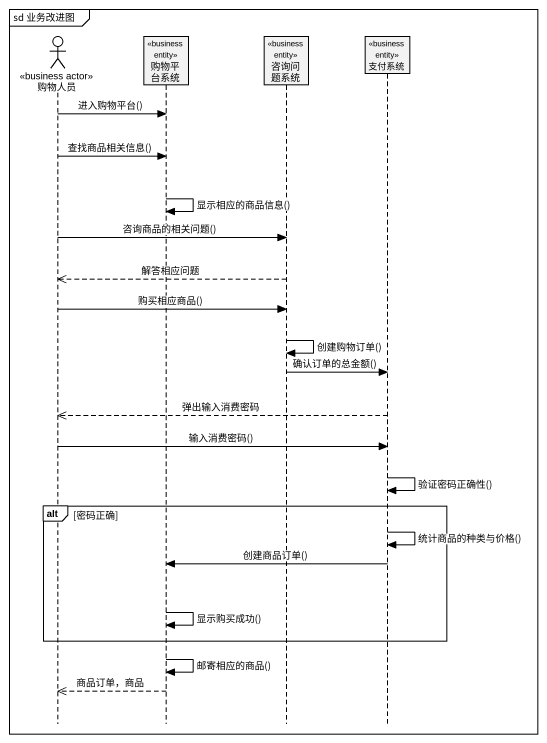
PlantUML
@startuml
mainframe sd 业务改进图
hide footbox
actor 购物人员 <<business actor>>
participant 购物平台系统 <<business entity>>
participant 咨询问题系统 <<business entity>>
participant 支付系统 <<business entity>>

购物人员 -> 购物平台系统 : 进入购物平台()
购物人员 -> 购物平台系统 : 查找商品相关信息()
购物平台系统 -> 购物平台系统 : 显示相应的商品信息()
购物人员 -> 咨询问题系统 : 咨询商品的相关问题()
咨询问题系统 -->> 购物人员 : 解答相应问题
购物人员 -> 咨询问题系统 : 购买相应商品()
咨询问题系统 -> 咨询问题系统 : 创建购物订单()
咨询问题系统 -> 支付系统 : 确认订单的总金额()
支付系统 -->> 购物人员 : 弹出输入消费密码
购物人员 -> 支付系统 : 输入消费密码()
支付系统 -> 支付系统 : 验证密码正确性()
alt 密码正确
  支付系统 -> 支付系统 : 统计商品的种类与价格()
  支付系统 -> 购物平台系统 : 创建商品订单()
  购物平台系统 -> 购物平台系统 : 显示购买成功()
end
购物平台系统 -> 购物平台系统 : 邮寄相应的商品()
购物平台系统 -->> 购物人员 : 商品订单，商品
@enduml
